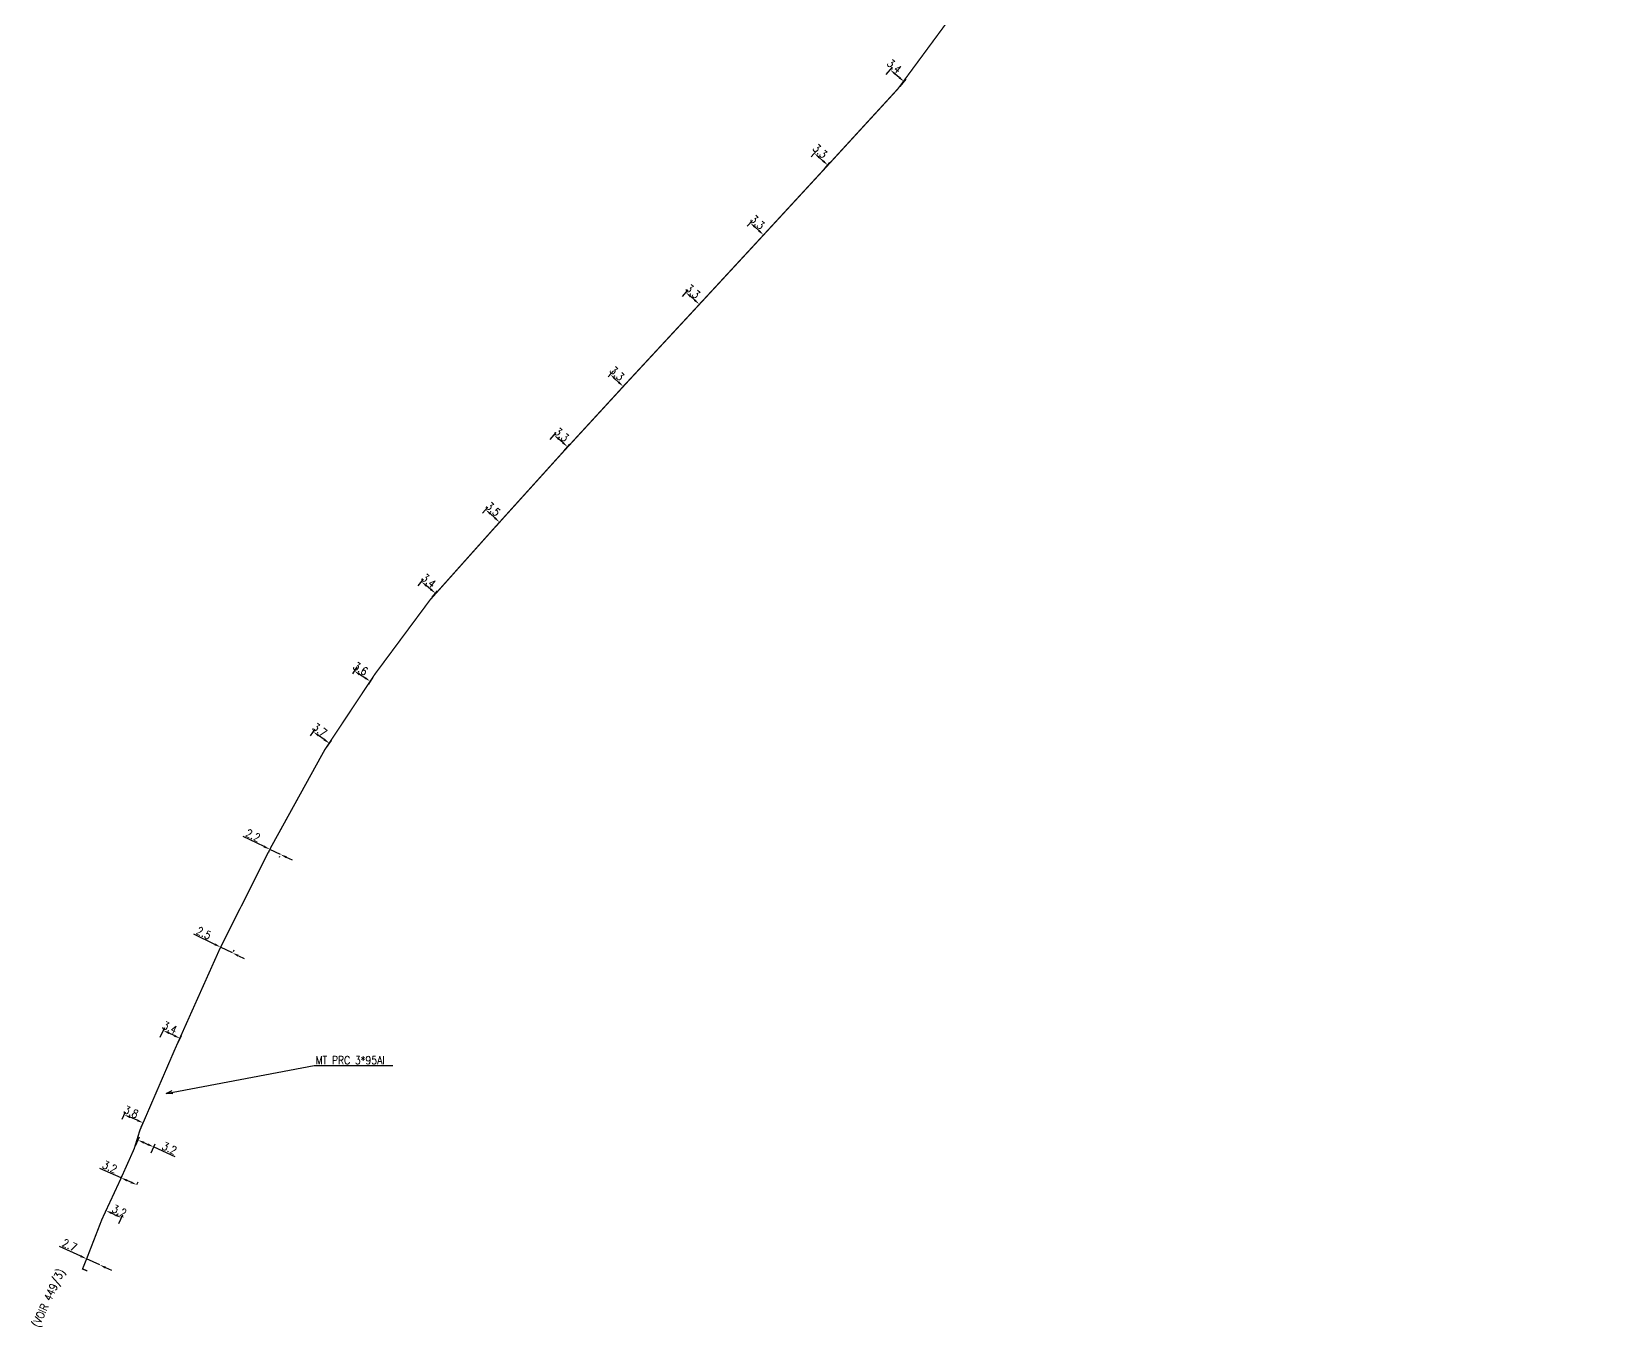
# Model space of a CAD drawing. Header units: millimetres. Extents: x 108078 to 109000, y 127999 to 128987.
# Drawn here: x 108077.9 to 108373.1, y 128245.5 to 128488.2 of the extents above; entities that cross this region are included whole.
import ezdxf

# ---------------------------------------------------------------- set-up
doc = ezdxf.new("R2010")
doc.units = ezdxf.units.MM
doc.header["$PDMODE"] = 34
doc.layers.get('DEFPOINTS').update_dxf_attribs({"linetype": 'CONTINUOUS'})
doc.layers.add('M_110', color=1, linetype='M_ST_10')
doc.styles.get("Standard").update_dxf_attribs({"font": 'romans.shx', "width": 0.85})
doc.linetypes.add('M_ST_10', pattern='A,5,-0.3,["++",Standard,S=1,R=0,X=0,Y=-0.5],-2.8', length=8.1)
doc.dimstyles.get("Standard").update_dxf_attribs({"dimtxt": 1.5, "dimasz": 1.2, "dimexe": 0.625, "dimexo": 0.625, "dimgap": 0.25, "dimtad": 1, "dimdec": 1, "dimzin": 0, "dimdsep": 46, "dimtxsty": 'Standard', "dimcen": -0.5, "dimadec": 0, "dimazin": 0, "dimtfac": 1, "dimtdec": 1, "dimtmove": 0, "dimatfit": 3, "dimfxl": 0, "dimtolj": 1, "dimtzin": 0, "dimarcsym": 0})

# ---------------------------------------------------------------- blocks, each defined once
blk = doc.blocks.new('*D1')
at = {"layer": 'DEFPOINTS', "color": 0, "linetype": 'Continuous'}
for p in [(108088.22, 128258.12), (108090.67, 128256.99), (108090.68, 128257.01)]:
    blk.add_point(p, dxfattribs=at)
at = {"layer": 'M_110', "color": 0, "linetype": 'Continuous', "lineweight": -2}
for p, q in [((108087.14, 128258.64), (108083.17, 128260.48)), ((108088.48, 128258.69), (108088.49, 128258.71)), ((108090.68, 128257.01), (108088.23, 128258.14)), ((108090.93, 128257.56), (108090.94, 128257.57)), ((108091.77, 128256.5), (108092.86, 128256))]:
    blk.add_line(p, q, dxfattribs=at)
at = {"layer": 'M_110', "color": 0, "linetype": 'Continuous'}
for points in [[(108087.22, 128258.82), (108087.05, 128258.46), (108088.23, 128258.14)], [(108091.85, 128256.68), (108091.68, 128256.32), (108090.68, 128257.01)]]:
    blk.add_solid(points, dxfattribs=at)
at = {"layer": 'M_110', "color": 0, "linetype": 'Continuous', "insert": (108085.03, 128260.72), "char_height": 1.5, "attachment_point": 5, "rotation": 335.2007}
blk.add_mtext('\\A1;2.7', dxfattribs=at)
blk = doc.blocks.new('*D2')
at = {"layer": 'DEFPOINTS', "color": 0, "linetype": 'Continuous'}
for p in [(108091.1, 128265.56), (108094.01, 128264.22), (108094.76, 128265.85)]:
    blk.add_point(p, dxfattribs=at)
at = {"layer": 'M_110', "color": 0, "linetype": 'Continuous', "lineweight": -2}
for p, q in [((108091.37, 128266.13), (108092.12, 128267.76)), ((108092.95, 128266.69), (108093.67, 128266.35)), ((108094.27, 128264.79), (108095.02, 128266.42))]:
    blk.add_line(p, q, dxfattribs=at)
at = {"layer": 'M_110', "color": 0, "linetype": 'Continuous'}
for points in [[(108093.03, 128266.87), (108092.86, 128266.51), (108091.86, 128267.19)], [(108093.76, 128266.53), (108093.59, 128266.17), (108094.76, 128265.85)]]:
    blk.add_solid(points, dxfattribs=at)
at = {"layer": 'M_110', "color": 0, "linetype": 'Continuous', "insert": (108094.36, 128267.14), "char_height": 1.5, "attachment_point": 5, "rotation": 335.2007}
blk.add_mtext('\\A1;3.2', dxfattribs=at)
blk = doc.blocks.new('*D3')
at = {"layer": 'DEFPOINTS', "color": 0, "linetype": 'Continuous'}
for p in [(108094.46, 128272.78), (108097.39, 128271.48), (108097.63, 128272.02)]:
    blk.add_point(p, dxfattribs=at)
at = {"layer": 'M_110', "color": 0, "linetype": 'Continuous', "lineweight": -2}
for p, q in [((108094.71, 128273.32), (108090.72, 128275.11)), ((108094.72, 128273.35), (108094.96, 128273.89)), ((108096.53, 128272.51), (108095.8, 128272.83)), ((108097.64, 128272.05), (108097.88, 128272.59))]:
    blk.add_line(p, q, dxfattribs=at)
at = {"layer": 'M_110', "color": 0, "linetype": 'Continuous'}
for points in [[(108095.88, 128273.02), (108095.72, 128272.65), (108094.71, 128273.32)], [(108096.61, 128272.69), (108096.45, 128272.33), (108097.63, 128272.02)]]:
    blk.add_solid(points, dxfattribs=at)
at = {"layer": 'M_110', "color": 0, "linetype": 'Continuous', "insert": (108092.57, 128275.37), "char_height": 1.5, "attachment_point": 5, "rotation": 335.9136}
blk.add_mtext('\\A1;3.2', dxfattribs=at)
blk = doc.blocks.new('*D4')
at = {"layer": 'DEFPOINTS', "color": 0, "linetype": 'Continuous'}
for p in [(108100.8, 128279.11), (108097.13, 128278.75), (108100.06, 128277.45)]:
    blk.add_point(p, dxfattribs=at)
at = {"layer": 'M_110', "color": 0, "linetype": 'Continuous', "lineweight": -2}
for p, q in [((108097.39, 128279.32), (108098.13, 128280.99)), ((108098.97, 128279.93), (108099.7, 128279.6)), ((108100.31, 128278.02), (108101.05, 128279.68)), ((108100.8, 128279.11), (108104.79, 128277.32))]:
    blk.add_line(p, q, dxfattribs=at)
at = {"layer": 'M_110', "color": 0, "linetype": 'Continuous'}
for points in [[(108099.05, 128280.11), (108098.89, 128279.74), (108097.88, 128280.41)], [(108099.78, 128279.78), (108099.62, 128279.42), (108100.8, 128279.11)]]:
    blk.add_solid(points, dxfattribs=at)
at = {"layer": 'M_110', "color": 0, "linetype": 'Continuous', "insert": (108103.75, 128278.88), "char_height": 1.5, "attachment_point": 5, "rotation": 335.9136}
blk.add_mtext('\\A1;3.2', dxfattribs=at)
blk = doc.blocks.new('*D5')
at = {"layer": 'DEFPOINTS', "color": 0, "linetype": 'Continuous'}
for p in [(108095.27, 128285.16), (108094.67, 128283.75), (108098.21, 128282.24)]:
    blk.add_point(p, dxfattribs=at)
at = {"layer": 'M_110', "color": 0, "linetype": 'Continuous', "lineweight": -2}
for p, q in [((108094.92, 128284.33), (108095.52, 128285.73)), ((108097.71, 128284.12), (108096.37, 128284.69)), ((108098.46, 128282.81), (108099.06, 128284.22))]:
    blk.add_line(p, q, dxfattribs=at)
at = {"layer": 'M_110', "color": 0, "linetype": 'Continuous'}
for points in [[(108096.45, 128284.87), (108096.3, 128284.5), (108095.27, 128285.16)], [(108097.79, 128284.3), (108097.63, 128283.93), (108098.81, 128283.64)]]:
    blk.add_solid(points, dxfattribs=at)
at = {"layer": 'M_110', "color": 0, "linetype": 'Continuous', "insert": (108096.56, 128285.69), "char_height": 1.5, "attachment_point": 5, "rotation": 336.872}
blk.add_mtext('\\A1;3.8', dxfattribs=at)
blk = doc.blocks.new('*D6')
at = {"layer": 'DEFPOINTS', "color": 0, "linetype": 'Continuous'}
for p in [(108102.61, 128300.95), (108101.74, 128299.11), (108104.86, 128297.63)]:
    blk.add_point(p, dxfattribs=at)
at = {"layer": 'M_110', "color": 0, "linetype": 'Continuous', "lineweight": -2}
for p, q in [((108102.01, 128299.67), (108102.88, 128301.52)), ((108104.65, 128299.99), (108103.7, 128300.44)), ((108105.13, 128298.2), (108106, 128300.04))]:
    blk.add_line(p, q, dxfattribs=at)
at = {"layer": 'M_110', "color": 0, "linetype": 'Continuous'}
for points in [[(108103.78, 128300.62), (108103.61, 128300.26), (108102.61, 128300.95)], [(108104.73, 128300.17), (108104.56, 128299.81), (108105.73, 128299.47)]]:
    blk.add_solid(points, dxfattribs=at)
at = {"layer": 'M_110', "color": 0, "linetype": 'Continuous', "insert": (108103.82, 128301.49), "char_height": 1.5, "attachment_point": 5, "rotation": 334.6106}
blk.add_mtext('\\A1;3.4', dxfattribs=at)
blk = doc.blocks.new('*D7')
at = {"layer": 'DEFPOINTS', "color": 0, "linetype": 'Continuous'}
for p in [(108113.22, 128316.32), (108115.47, 128315.23), (108115.59, 128315.49)]:
    blk.add_point(p, dxfattribs=at)
at = {"layer": 'M_110', "color": 0, "linetype": 'Continuous', "lineweight": -2}
for p, q in [((108112.27, 128317.1), (108108.33, 128319.01)), ((108115.59, 128315.49), (108113.34, 128316.58)), ((108113.49, 128316.89), (108113.62, 128317.14)), ((108115.74, 128315.79), (108115.87, 128316.05)), ((108116.67, 128314.96), (108117.75, 128314.44))]:
    blk.add_line(p, q, dxfattribs=at)
at = {"layer": 'M_110', "color": 0, "linetype": 'Continuous'}
for points in [[(108112.35, 128317.28), (108112.18, 128316.92), (108113.34, 128316.58)], [(108116.76, 128315.14), (108116.58, 128314.78), (108115.59, 128315.49)]]:
    blk.add_solid(points, dxfattribs=at)
at = {"layer": 'M_110', "color": 0, "linetype": 'Continuous', "insert": (108110.2, 128319.22), "char_height": 1.5, "attachment_point": 5, "rotation": 334.0764}
blk.add_mtext('\\A1;2.5', dxfattribs=at)
blk = doc.blocks.new('*D8')
at = {"layer": 'DEFPOINTS', "color": 0, "linetype": 'Continuous'}
for p in [(108122.66, 128335.09), (108124.56, 128333.96), (108124.65, 128334.14)]:
    blk.add_point(p, dxfattribs=at)
at = {"layer": 'M_110', "color": 0, "linetype": 'Continuous', "lineweight": -2}
for p, q in [((108121.5, 128335.43), (108117.55, 128337.31)), ((108122.39, 128334.52), (108122.31, 128334.35)), ((108124.56, 128333.96), (108122.58, 128334.91)), ((108124.38, 128333.58), (108124.29, 128333.4)), ((108125.65, 128333.45), (108126.73, 128332.93))]:
    blk.add_line(p, q, dxfattribs=at)
at = {"layer": 'M_110', "color": 0, "linetype": 'Continuous'}
for points in [[(108121.58, 128335.61), (108121.41, 128335.25), (108122.58, 128334.91)], [(108125.73, 128333.63), (108125.56, 128333.27), (108124.56, 128333.96)]]:
    blk.add_solid(points, dxfattribs=at)
at = {"layer": 'M_110', "color": 0, "linetype": 'Continuous', "insert": (108119.41, 128337.53), "char_height": 1.5, "attachment_point": 5, "rotation": 334.4662}
blk.add_mtext('\\A1;2.2', dxfattribs=at)
blk = doc.blocks.new('*D9')
at = {"layer": 'DEFPOINTS', "color": 0, "linetype": 'Continuous'}
for p in [(108129.82, 128355.67), (108130.72, 128356.94), (108132.83, 128353.52)]:
    blk.add_point(p, dxfattribs=at)
at = {"layer": 'M_110', "color": 0, "linetype": 'Continuous', "lineweight": -2}
for p, q in [((108130.18, 128356.18), (108131.09, 128357.45)), ((108132.76, 128355.49), (108131.7, 128356.24)), ((108133.19, 128354.03), (108134.1, 128355.3))]:
    blk.add_line(p, q, dxfattribs=at)
at = {"layer": 'M_110', "color": 0, "linetype": 'Continuous'}
for points in [[(108131.82, 128356.41), (108131.58, 128356.08), (108130.72, 128356.94)], [(108132.87, 128355.65), (108132.64, 128355.33), (108133.73, 128354.79)]]:
    blk.add_solid(points, dxfattribs=at)
at = {"layer": 'M_110', "color": 0, "linetype": 'Continuous', "insert": (108131.93, 128357.31), "char_height": 1.5, "attachment_point": 5, "rotation": 324.4443}
blk.add_mtext('\\A1;3.7', dxfattribs=at)
blk = doc.blocks.new('*D10')
at = {"layer": 'DEFPOINTS', "color": 0, "linetype": 'Continuous'}
for p in [(108138.37, 128368.36), (108139.19, 128369.64), (108142.23, 128367.7)]:
    blk.add_point(p, dxfattribs=at)
at = {"layer": 'M_110', "color": 0, "linetype": 'Continuous', "lineweight": -2}
for p, q in [((108138.86, 128369.11), (108138.04, 128367.83)), ((108140.4, 128367.06), (108139.39, 128367.71)), ((108141.89, 128367.17), (108141.07, 128365.89))]:
    blk.add_line(p, q, dxfattribs=at)
at = {"layer": 'M_110', "color": 0, "linetype": 'Continuous'}
for points in [[(108139.49, 128367.88), (108139.28, 128367.54), (108138.37, 128368.36)], [(108140.51, 128367.23), (108140.29, 128366.9), (108141.41, 128366.42)]]:
    blk.add_solid(points, dxfattribs=at)
at = {"layer": 'M_110', "color": 0, "linetype": 'Continuous', "insert": (108139.57, 128368.78), "char_height": 1.5, "attachment_point": 5, "rotation": 327.4748}
blk.add_mtext('\\A1;3.6', dxfattribs=at)
blk = doc.blocks.new('*D11')
at = {"layer": 'DEFPOINTS', "color": 0, "linetype": 'Continuous'}
for p in [(108149.99, 128383.84), (108151, 128385.08), (108152.61, 128381.68)]:
    blk.add_point(p, dxfattribs=at)
at = {"layer": 'M_110', "color": 0, "linetype": 'Continuous', "lineweight": -2}
for p, q in [((108150.38, 128384.32), (108151.4, 128385.56)), ((108152.7, 128383.68), (108151.93, 128384.31)), ((108153.01, 128382.16), (108154.03, 128383.4))]:
    blk.add_line(p, q, dxfattribs=at)
at = {"layer": 'M_110', "color": 0, "linetype": 'Continuous'}
for points in [[(108152.06, 128384.47), (108151.8, 128384.16), (108151, 128385.08)], [(108152.83, 128383.83), (108152.57, 128383.52), (108153.63, 128382.92)]]:
    blk.add_solid(points, dxfattribs=at)
at = {"layer": 'M_110', "color": 0, "linetype": 'Continuous', "insert": (108152.34, 128385.27), "char_height": 1.5, "attachment_point": 5, "rotation": 320.5445}
blk.add_mtext('\\A1;3.4', dxfattribs=at)
blk = doc.blocks.new('*D12')
at = {"layer": 'DEFPOINTS', "color": 0, "linetype": 'Continuous'}
for p in [(108162.02, 128397.47), (108163.03, 128398.59), (108164.62, 128395.12)]:
    blk.add_point(p, dxfattribs=at)
at = {"layer": 'M_110', "color": 0, "linetype": 'Continuous', "lineweight": -2}
for p, q in [((108162.44, 128397.93), (108163.45, 128399.05)), ((108164.74, 128397.05), (108163.92, 128397.79)), ((108165.03, 128395.59), (108166.05, 128396.71))]:
    blk.add_line(p, q, dxfattribs=at)
at = {"layer": 'M_110', "color": 0, "linetype": 'Continuous'}
for points in [[(108164.06, 128397.93), (108163.79, 128397.64), (108163.03, 128398.59)], [(108164.87, 128397.2), (108164.6, 128396.9), (108165.63, 128396.24)]]:
    blk.add_solid(points, dxfattribs=at)
at = {"layer": 'M_110', "color": 0, "linetype": 'Continuous', "insert": (108164.41, 128398.7), "char_height": 1.5, "attachment_point": 5, "rotation": 317.9267}
blk.add_mtext('\\A1;3.5', dxfattribs=at)
blk = doc.blocks.new('*D13')
at = {"layer": 'DEFPOINTS', "color": 0, "linetype": 'Continuous'}
for p in [(108175.85, 128412.58), (108174.73, 128411.29), (108177.25, 128409.09)]:
    blk.add_point(p, dxfattribs=at)
at = {"layer": 'M_110', "color": 0, "linetype": 'Continuous', "lineweight": -2}
for p, q in [((108175.14, 128411.76), (108176.26, 128413.05)), ((108177.47, 128411.17), (108176.75, 128411.79)), ((108177.66, 128409.56), (108178.78, 128410.85))]:
    blk.add_line(p, q, dxfattribs=at)
at = {"layer": 'M_110', "color": 0, "linetype": 'Continuous'}
for points in [[(108176.88, 128411.94), (108176.62, 128411.64), (108175.85, 128412.58)], [(108177.6, 128411.32), (108177.34, 128411.02), (108178.37, 128410.38)]]:
    blk.add_solid(points, dxfattribs=at)
at = {"layer": 'M_110', "color": 0, "linetype": 'Continuous', "insert": (108177.26, 128412.67), "char_height": 1.5, "attachment_point": 5, "rotation": 318.9349}
blk.add_mtext('\\A1;3.3', dxfattribs=at)
blk = doc.blocks.new('*D14')
at = {"layer": 'DEFPOINTS', "color": 0, "linetype": 'Continuous'}
for p in [(108186.39, 128423.93), (108187.44, 128425.06), (108189.86, 128422.81)]:
    blk.add_point(p, dxfattribs=at)
at = {"layer": 'M_110', "color": 0, "linetype": 'Continuous', "lineweight": -2}
for p, q in [((108187.01, 128424.6), (108185.97, 128423.47)), ((108187.93, 128422.5), (108187.27, 128423.11)), ((108189.43, 128422.35), (108188.38, 128421.23))]:
    blk.add_line(p, q, dxfattribs=at)
at = {"layer": 'M_110', "color": 0, "linetype": 'Continuous'}
for points in [[(108187.41, 128423.26), (108187.13, 128422.97), (108186.39, 128423.93)], [(108188.07, 128422.65), (108187.79, 128422.35), (108188.81, 128421.69)]]:
    blk.add_solid(points, dxfattribs=at)
at = {"layer": 'M_110', "color": 0, "linetype": 'Continuous', "insert": (108187.64, 128424.13), "char_height": 1.5, "attachment_point": 5, "rotation": 317.1385}
blk.add_mtext('\\A1;3.3', dxfattribs=at)
blk = doc.blocks.new('*D15')
at = {"layer": 'DEFPOINTS', "color": 0, "linetype": 'Continuous'}
for p in [(108200.55, 128439.32), (108199.49, 128438.11), (108202, 128435.9)]:
    blk.add_point(p, dxfattribs=at)
at = {"layer": 'M_110', "color": 0, "linetype": 'Continuous', "lineweight": -2}
for p, q in [((108199.9, 128438.58), (108200.97, 128439.79)), ((108202.17, 128437.9), (108201.46, 128438.53)), ((108202.42, 128436.36), (108203.48, 128437.58))]:
    blk.add_line(p, q, dxfattribs=at)
at = {"layer": 'M_110', "color": 0, "linetype": 'Continuous'}
for points in [[(108201.59, 128438.68), (108201.32, 128438.38), (108200.55, 128439.32)], [(108202.3, 128438.05), (108202.04, 128437.75), (108203.07, 128437.11)]]:
    blk.add_solid(points, dxfattribs=at)
at = {"layer": 'M_110', "color": 0, "linetype": 'Continuous', "insert": (108201.85, 128439.51), "char_height": 1.5, "attachment_point": 5, "rotation": 318.6874}
blk.add_mtext('\\A1;3.3', dxfattribs=at)
blk = doc.blocks.new('*D16')
at = {"layer": 'DEFPOINTS', "color": 0, "linetype": 'Continuous'}
for p in [(108211.63, 128451.25), (108212.63, 128452.36), (108214.11, 128449)]:
    blk.add_point(p, dxfattribs=at)
at = {"layer": 'M_110', "color": 0, "linetype": 'Continuous', "lineweight": -2}
for p, q in [((108212.05, 128451.72), (108213.05, 128452.82)), ((108214.22, 128450.91), (108213.52, 128451.55)), ((108214.53, 128449.46), (108215.53, 128450.57))]:
    blk.add_line(p, q, dxfattribs=at)
at = {"layer": 'M_110', "color": 0, "linetype": 'Continuous'}
for points in [[(108213.65, 128451.7), (108213.38, 128451.4), (108212.63, 128452.36)], [(108214.36, 128451.06), (108214.09, 128450.76), (108215.11, 128450.1)]]:
    blk.add_solid(points, dxfattribs=at)
at = {"layer": 'M_110', "color": 0, "linetype": 'Continuous', "insert": (108213.97, 128452.49), "char_height": 1.5, "attachment_point": 5, "rotation": 317.7055}
blk.add_mtext('\\A1;3.3', dxfattribs=at)
blk = doc.blocks.new('*D17')
at = {"layer": 'DEFPOINTS', "color": 0, "linetype": 'Continuous'}
for p in [(108224.65, 128465.4), (108223.64, 128464.26), (108226.14, 128462.04)]:
    blk.add_point(p, dxfattribs=at)
at = {"layer": 'M_110', "color": 0, "linetype": 'Continuous', "lineweight": -2}
for p, q in [((108224.05, 128464.73), (108225.07, 128465.87)), ((108226.26, 128463.98), (108225.55, 128464.61)), ((108226.56, 128462.5), (108227.57, 128463.65))]:
    blk.add_line(p, q, dxfattribs=at)
at = {"layer": 'M_110', "color": 0, "linetype": 'Continuous'}
for points in [[(108225.68, 128464.76), (108225.42, 128464.46), (108224.65, 128465.4)], [(108226.39, 128464.13), (108226.13, 128463.83), (108227.16, 128463.18)]]:
    blk.add_solid(points, dxfattribs=at)
at = {"layer": 'M_110', "color": 0, "linetype": 'Continuous', "insert": (108225.71, 128465.81), "char_height": 1.5, "attachment_point": 5, "rotation": 318.3958}
blk.add_mtext('\\A1;3.3', dxfattribs=at)
blk = doc.blocks.new('*D18')
at = {"layer": 'DEFPOINTS', "color": 0, "linetype": 'Continuous'}
for p in [(108237.72, 128479.69), (108238.88, 128481.04), (108240.3, 128477.48)]:
    blk.add_point(p, dxfattribs=at)
at = {"layer": 'M_110', "color": 0, "linetype": 'Continuous', "lineweight": -2}
for p, q in [((108238.13, 128480.17), (108239.29, 128481.52)), ((108240.55, 128479.61), (108239.79, 128480.26)), ((108240.71, 128477.95), (108241.87, 128479.3))]:
    blk.add_line(p, q, dxfattribs=at)
at = {"layer": 'M_110', "color": 0, "linetype": 'Continuous'}
for points in [[(108239.92, 128480.41), (108239.66, 128480.11), (108238.88, 128481.04)], [(108240.68, 128479.76), (108240.42, 128479.46), (108241.46, 128478.83)]]:
    blk.add_solid(points, dxfattribs=at)
at = {"layer": 'M_110', "color": 0, "linetype": 'Continuous', "insert": (108239.63, 128481.73), "char_height": 1.5, "attachment_point": 5, "rotation": 319.2952}
blk.add_mtext('\\A1;3.4', dxfattribs=at)

msp = doc.modelspace()

# ---------------------------------------------------------------- linework, layer by layer
at = {"layer": 'M_110', "const_width": 0.25, "flags": 128}
for points in [[(108113.22, 128316.32), (108122.66, 128335.09), (108132.83, 128353.52), (108142.23, 128367.7), (108152.61, 128381.68), (108164.62, 128395.12), (108177.25, 128409.09), (108189.86, 128422.81), (108202, 128435.9), (108214.11, 128449), (108226.14, 128462.04), (108240.3, 128477.48), (108251.8, 128493.07), (108261.29, 128509.35), (108264.84, 128516.58), (108270.45, 128527.58), (108275.13, 128537.19), (108278.18, 128543.04), (108283.43, 128553.72), (108287.22, 128560.96), (108292.2, 128570.91), (108295.39, 128577.19), (108299.36, 128585.1), (108304.72, 128595.42), (108311.74, 128608.89), (108317.45, 128619.66), (108323.85, 128631.72), (108334.66, 128652.26), (108340.49, 128661.93), (108348.49, 128676.4), (108356.79, 128691), (108362.71, 128701.38), (108372.13, 128716.55), (108372.48, 128717.21), (108373, 128716.95)], [(108088.36, 128255.87), (108087.46, 128256.25), (108088.22, 128258.12), (108091.1, 128265.56), (108094.46, 128272.78), (108097.13, 128278.75), (108098.21, 128282.24), (108104.86, 128297.63), (108113.22, 128316.32)]]:
    msp.add_lwpolyline(points, dxfattribs=at)

# ---------------------------------------------------------------- texts
at = {"layer": 'M_110', "linetype": 'Continuous', "width": 0.85}
msp.add_text('(VOIR 449/3)', height=1.5, rotation=65.373, dxfattribs=at).set_placement((108079.27, 128245.17))
at = {"layer": 'M_110', "linetype": 'Continuous', "insert": (108131.14, 128295.38), "char_height": 1.5, "attachment_point": 4}
msp.add_mtext('\\A1;MT PRC 3*95Al', dxfattribs=at)

# ---------------------------------------------------------------- dimensions: what is measured, and where the dimension line sits
at = {"layer": 'M_110', "linetype": 'Continuous'}
for base, p1, p2, angle, picture, middle in [((108238.88, 128481.04), (108240.3, 128477.48), (108237.72, 128479.69), 139.2952, '*D18', (108238.97, 128480.97)), ((108224.6544, 128465.404), (108226.1431, 128462.0352), (108223.6381, 128464.2595), 138.3958, '*D17', (108225.044, 128465.0581)), ((108212.63, 128452.36), (108214.11, 128449), (108211.63, 128451.25), 137.7055, '*D16', (108213.3, 128451.75)), ((108200.5537, 128439.3202), (108202.0035, 128435.8952), (108199.4872, 128438.1068), 138.6874, '*D15', (108201.19, 128438.7609)), ((108186.39, 128423.93), (108189.86, 128422.81), (108187.44, 128425.06), 137.1385, '*D14', (108186.96, 128423.4)), ((108175.8476, 128412.5782), (108177.2511, 128409.0895), (108174.7253, 128411.2902), 138.9349, '*D13', (108176.6033, 128411.9198)), ((108163.03, 128398.59), (108164.62, 128395.12), (108162.02, 128397.47), 137.9267, '*D12', (108163.74, 128397.95)), ((108151, 128385.08), (108152.61, 128381.68), (108149.99, 128383.84), 140.5445, '*D11', (108151.71, 128384.5)), ((108138.37, 128368.36), (108142.23, 128367.7), (108139.19, 128369.64), 147.4748, '*D10', (108139.04, 128367.93)), ((108130.72, 128356.94), (108132.83, 128353.52), (108129.82, 128355.67), 144.4443, '*D9', (108131.35, 128356.49)), ((108124.56, 128333.96), (108122.66, 128335.09), (108124.65, 128334.14), 334.4662, '*D8', (108118.98, 128336.63)), ((108115.59, 128315.49), (108113.22, 128316.32), (108115.47, 128315.23), 334.0764, '*D7', (108109.76, 128318.32)), ((108102.61, 128300.95), (108104.86, 128297.63), (108101.74, 128299.11), 154.6106, '*D6', (108103.39, 128300.58)), ((108095.270426, 128285.157048), (108098.21033, 128282.238476), (108094.669756, 128283.750705), 156.871986, '*D5', (108096.172208, 128284.771884)), ((108100.8, 128279.11), (108097.13, 128278.75), (108100.06, 128277.45), 335.9136, '*D4', (108103.34, 128277.97)), ((108097.63, 128272.02), (108094.46, 128272.78), (108097.39, 128271.48), 335.9136, '*D3', (108092.16, 128274.46)), ((108094.76, 128265.85), (108091.1, 128265.56), (108094.01, 128264.22), 335.2007, '*D2', (108093.94, 128266.23)), ((108090.68, 128257.01), (108088.22, 128258.12), (108090.67, 128256.99), 335.2007, '*D1', (108084.61, 128259.81))]:
    dim = msp.add_linear_dim(base=base, p1=p1, p2=p2, angle=angle, dimstyle='Standard', dxfattribs=at)
    dim.commit()
    dim.dimension.update_dxf_attribs({"geometry": picture, "text_midpoint": middle, "dimtype": 161})

# ---------------------------------------------------------------- leaders
at = {"layer": 'M_110', "linetype": 'Continuous', "annotation_type": 0, "has_hookline": 1, "hookline_direction": 0, "text_width": 14.51}
msp.add_leader([(108103.14, 128289.16), (108130.89, 128294.38)], dimstyle='Standard', override={"dimldrblk": 'OPEN30'}, dxfattribs=at)

doc.saveas('drawing.dxf')
